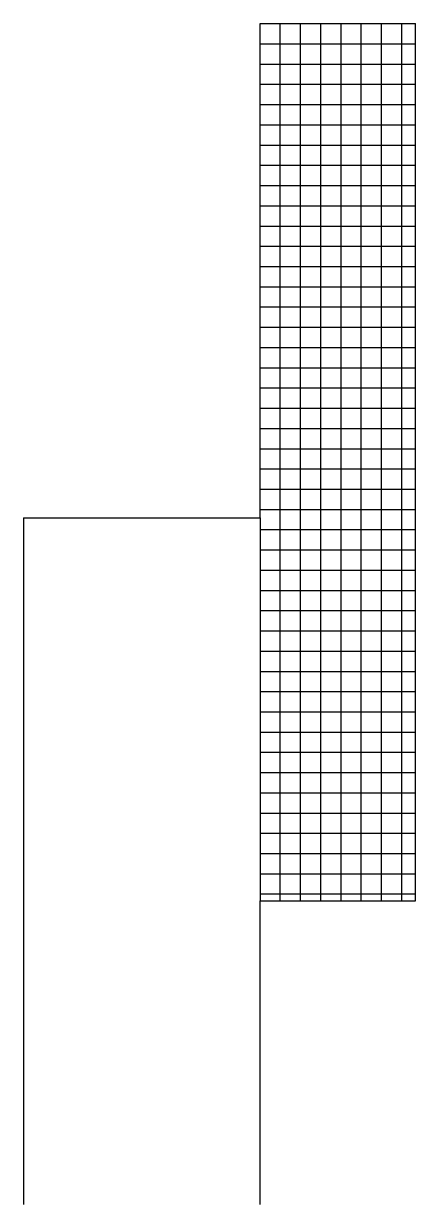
# Model space of a CAD drawing. Header units: millimetres. Extents: x -6321 to 31959, y -15042 to 19958.
# Drawn here: x -6321 to 5279, y -15042 to 19958 of the extents above; entities outside this region: 1.
import ezdxf

# ---------------------------------------------------------------- set-up
doc = ezdxf.new("R2010")
doc.units = ezdxf.units.MM
picture_1 = doc.add_image_def('image1.tif', size_in_pixel=(15354, 7440))

msp = doc.modelspace()

# ---------------------------------------------------------------- linework, layer by layer
for p, q in [((679, 5308), (679, 19958)), ((679, 19958), (5279, 19958)), ((5279, -6042), (5279, 19958)), ((-6321, 5308), (-6321, -15042)), ((-6321, 5308), (679, 5308)), ((679, -15042), (679, -6042)), ((679, -6042), (5279, -6042))]:
    msp.add_line(p, q)
at = {"color": 251}
for p, q in [((1279, -6042), (1279, 19958)), ((1879, -6042), (1879, 19958)), ((2479, -6042), (2479, 19958)), ((3079, -6042), (3079, 19958)), ((3679, -6042), (3679, 19958)), ((4279, -6042), (4279, 19958)), ((4879, -6042), (4879, 19958)), ((679, 19358), (5279, 19358)), ((679, 18758), (5279, 18758)), ((679, 18158), (5279, 18158)), ((679, 17558), (5279, 17558)), ((679, 16958), (5279, 16958)), ((679, 16358), (5279, 16358)), ((679, 15758), (5279, 15758)), ((679, 15158), (5279, 15158)), ((679, 14558), (5279, 14558)), ((679, 13958), (5279, 13958)), ((679, 13358), (5279, 13358)), ((679, 12758), (5279, 12758)), ((679, 12158), (5279, 12158)), ((679, 11558), (5279, 11558)), ((679, 10958), (5279, 10958)), ((679, 10358), (5279, 10358)), ((679, 9758), (5279, 9758)), ((679, 9158), (5279, 9158)), ((679, 8558), (5279, 8558)), ((679, 7958), (5279, 7958)), ((679, 7358), (5279, 7358)), ((679, 6758), (5279, 6758)), ((679, 6158), (5279, 6158)), ((679, 5558), (5279, 5558)), ((679, 5308), (679, -6042)), ((679, 4958), (5279, 4958)), ((679, 4358), (5279, 4358)), ((679, 3758), (5279, 3758)), ((679, 3158), (5279, 3158)), ((679, 2558), (5279, 2558)), ((679, 1958), (5279, 1958)), ((679, 1358), (5279, 1358)), ((679, 758), (5279, 758)), ((679, 158), (5279, 158)), ((679, -442), (5279, -442)), ((679, -1042), (5279, -1042)), ((679, -1642), (5279, -1642)), ((679, -2242), (5279, -2242)), ((679, -2842), (5279, -2842)), ((679, -3442), (5279, -3442)), ((679, -4042), (5279, -4042)), ((679, -4642), (5279, -4642)), ((679, -5242), (5279, -5242)), ((679, -5842), (5279, -5842))]:
    msp.add_line(p, q, dxfattribs=at)

# ---------------------------------------------------------------- pictures from other files: only their frames are drawn
image = msp.add_image(picture_1, insert=(26831, 1237), size_in_units=(5128, 2485))
image.dxf.flags = 7

doc.saveas('drawing.dxf')
